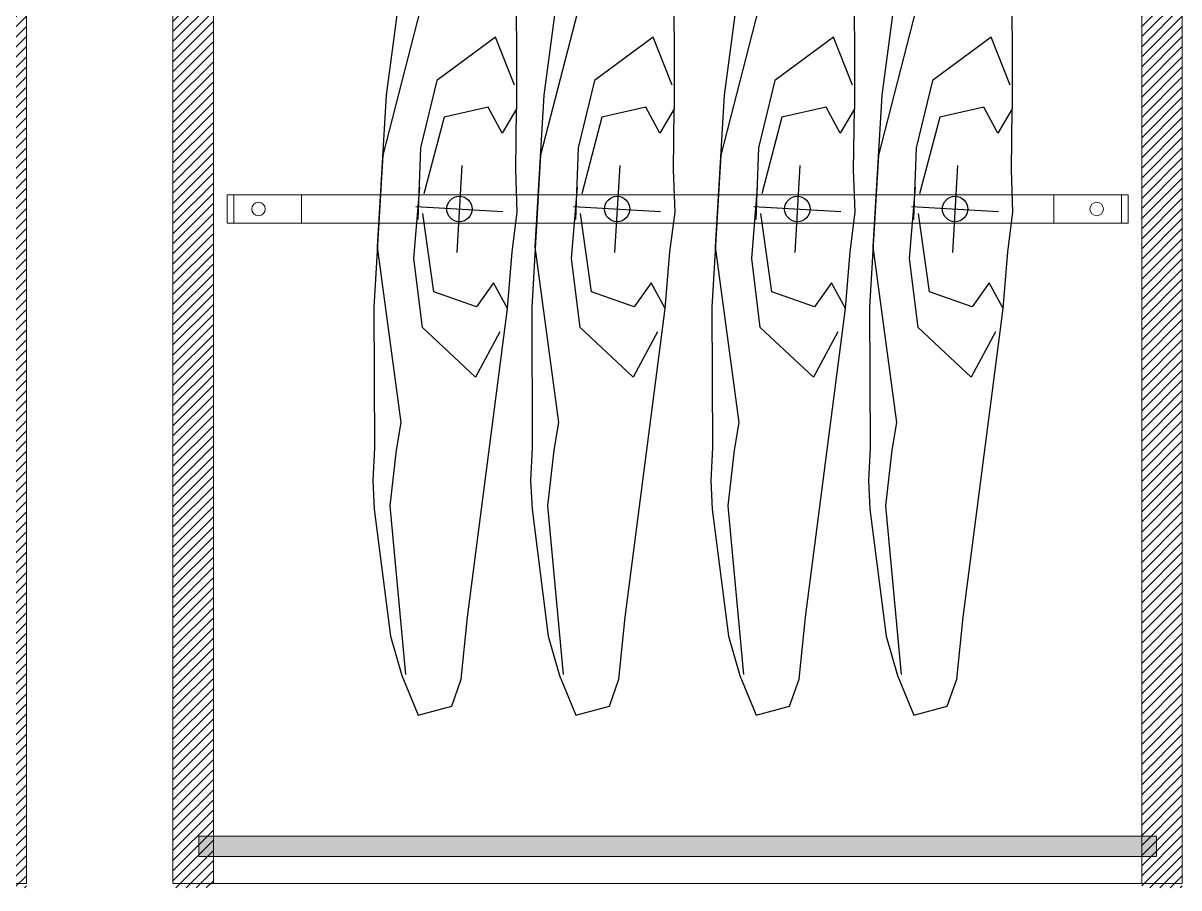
# Model space of a CAD drawing. Header units: millimetres. Extents: x 126 to 12547, y 1644 to 26714.
# Drawn here: x 11612 to 12125, y 1644 to 2028 of the extents above; entities that cross this region are included whole.
import ezdxf

# ---------------------------------------------------------------- set-up
doc = ezdxf.new("R2010")
doc.units = ezdxf.units.MM
for name, color, linetype, lineweight in [('F_ARREDI', 7, 'Continuous', 5), ('F_FERRAMENTA', 253, 'Continuous', 5), ('F_MULTI laminato OPACO', 1, 'Continuous', 5)]:
    doc.layers.add(name, color=color, linetype=linetype, lineweight=lineweight)
doc.layers.add('VESTIARIO - clothing', color=185, linetype='Continuous')

# ---------------------------------------------------------------- blocks, each defined once
blk = doc.blocks.new('ARMADIO_camera master_sol.C_pianta')
at = {"layer": 'F_MULTI laminato OPACO', "transparency": 33554508}
h = blk.add_hatch(dxfattribs=at)
h.set_pattern_fill('ANSI31', color=256)
h.set_pattern_definition([(45, (384, 0), (-2.24506403, 2.24506403), [])])
h.paths.add_polyline_path([(717910.42, 531638.1), (717892.42, 531638.1), (717892.42, 531056.1), (717910.42, 531056.1)])
h = blk.add_hatch(dxfattribs=at)
h.set_pattern_fill('ANSI31', color=256)
h.set_pattern_definition([(45, (484, -6e-09), (-2.24506403, 2.24506403), [])])
h.paths.add_polyline_path([(718331.42, 531103.6), (718322.42, 531103.6), (718322.42, 531056.1), (718340.42, 531056.1), (718340.42, 531638.1), (718322.42, 531638.1), (718322.42, 531108.6), (718331.42, 531108.6)])
h = blk.add_hatch(dxfattribs=at)
h.set_pattern_fill('ANSI31', color=256)
h.set_pattern_definition([(45, (897, 0), (-2.24506403, 2.24506403), [])])
h.paths.add_polyline_path([(718423.42, 531638.1), (718405.42, 531638.1), (718405.42, 531056.1), (718423.42, 531056.1)])
h = blk.add_hatch(color=256, dxfattribs=at)
h.dxf.hatch_style = 1
h.paths.add_polyline_path([(718328.92, 531615.1), (717903.92, 531615.1), (717903.92, 531624.1), (718328.92, 531624.1)])
at = {"layer": 'F_FERRAMENTA'}
for points in [[(717916.42, 531330.35), (717949.42, 531330.35), (717949.42, 531342.85), (717916.42, 531342.85)], [(717916.42, 531342.85), (717919.42, 531342.85), (717919.42, 531330.35), (717916.42, 531330.35)], [(718313.42, 531342.85), (717919.42, 531342.85), (717919.42, 531330.35), (718313.42, 531330.35)], [(718316.42, 531330.35), (718283.42, 531330.35), (718283.42, 531342.85), (718316.42, 531342.85)], [(718316.42, 531342.85), (718313.42, 531342.85), (718313.42, 531330.35), (718316.42, 531330.35)]]:
    blk.add_lwpolyline(points, close=True, dxfattribs=at)
for centre in [(717930.42, 531336.6), (718302.42, 531336.6)]:
    blk.add_circle(centre, 3, dxfattribs=at)
at = {"layer": 'F_MULTI laminato OPACO'}
for points in [[(717910.42, 531636.1), (717892.42, 531636.1), (717892.42, 531056.1), (717910.42, 531056.1)], [(717910.42, 531636.1), (718340.42, 531636.1), (718340.42, 531056.1), (717910.42, 531056.1)], [(718340.42, 531636.1), (718322.42, 531636.1), (718322.42, 531056.1), (718340.42, 531056.1)], [(718423.42, 531636.1), (718405.42, 531636.1), (718405.42, 531056.1), (718423.42, 531056.1)], [(718328.92, 531615.1), (717903.92, 531615.1), (717903.92, 531624.1), (718328.92, 531624.1)], [(717910.42, 531615.1), (718322.42, 531615.1), (718322.42, 531067.1), (717910.42, 531067.1)]]:
    blk.add_lwpolyline(points, close=True, dxfattribs=at)
at = {"layer": 'VESTIARIO - clothing', "color": 3}
for p, q in [((717992.13, 531317.3), (717994.39, 531355.89)), ((718062.13, 531317.3), (718064.39, 531355.89)), ((718142.13, 531317.3), (718144.39, 531355.89)), ((718212.13, 531317.3), (718214.39, 531355.89)), ((718012.55, 531335.46), (717973.96, 531337.73)), ((718082.55, 531335.46), (718043.96, 531337.73)), ((718162.55, 531335.46), (718123.96, 531337.73)), ((718232.55, 531335.46), (718193.96, 531337.73))]:
    blk.add_line(p, q, dxfattribs=at)
for points in [[(717985.93, 531117.57), (718008.23, 531199.15), (718008.3, 531224), (718007.65, 531236.47), (718027.22, 531312.67), (718031.18, 531380.12), (718030.91, 531442.71), (718031.67, 531457.12), (718031.03, 531469.9), (718023.82, 531526.27), (718018.79, 531543.82), (718011.52, 531561.34), (717996.7, 531557.39), (717992.52, 531545.36), (717989.62, 531517.91), (717971.89, 531380.83), (717978.14, 531369.42), (717985.67, 531380.02), (718004.63, 531373.39), (718009.5, 531338.57)], [(718055.93, 531117.57), (718078.23, 531199.15), (718078.3, 531224), (718077.65, 531236.47), (718097.22, 531312.67), (718101.18, 531380.12), (718100.91, 531442.71), (718101.67, 531457.12), (718101.03, 531469.9), (718093.82, 531526.27), (718088.79, 531543.82), (718081.52, 531561.34), (718066.7, 531557.39), (718062.52, 531545.36), (718059.62, 531517.91), (718041.89, 531380.83), (718048.14, 531369.42), (718055.67, 531380.02), (718074.63, 531373.39), (718079.5, 531338.57)], [(718135.93, 531117.57), (718158.23, 531199.15), (718158.3, 531224), (718157.65, 531236.47), (718177.22, 531312.67), (718181.18, 531380.12), (718180.91, 531442.71), (718181.67, 531457.12), (718181.03, 531469.9), (718173.82, 531526.27), (718168.79, 531543.82), (718161.52, 531561.34), (718146.7, 531557.39), (718142.52, 531545.36), (718139.62, 531517.91), (718121.89, 531380.83), (718128.14, 531369.42), (718135.67, 531380.02), (718154.63, 531373.39), (718159.5, 531338.57)], [(718205.93, 531117.57), (718228.23, 531199.15), (718228.3, 531224), (718227.65, 531236.47), (718247.22, 531312.67), (718251.18, 531380.12), (718250.91, 531442.71), (718251.67, 531457.12), (718251.03, 531469.9), (718243.82, 531526.27), (718238.79, 531543.82), (718231.52, 531561.34), (718216.7, 531557.39), (718212.52, 531545.36), (718209.62, 531517.91), (718191.89, 531380.83), (718198.14, 531369.42), (718205.67, 531380.02), (718224.63, 531373.39), (718229.5, 531338.57)], [(718017.06, 531543.36), (718024.03, 531468.43), (718021.2, 531443.73), (718019.1, 531431.43), (718029.61, 531353.46), (718025.65, 531286.02), (718017.52, 531224.77), (718015.43, 531209.83), (718015, 531196.86), (718003.93, 531142.42), (717997.83, 531125.31), (717994.3, 531116.48), (717983.72, 531111.34), (717970.78, 531126.26), (717968.26, 531154.03), (717967.89, 531292.17), (717974.23, 531302.85), (717980.47, 531291.43), (718000.08, 531295.8), (718008.99, 531329.81)], [(718087.06, 531543.36), (718094.03, 531468.43), (718091.2, 531443.73), (718089.1, 531431.43), (718099.61, 531353.46), (718095.65, 531286.02), (718087.52, 531224.77), (718085.43, 531209.83), (718085, 531196.86), (718073.93, 531142.42), (718067.83, 531125.31), (718064.3, 531116.48), (718053.72, 531111.34), (718040.78, 531126.26), (718038.26, 531154.03), (718037.89, 531292.17), (718044.23, 531302.85), (718050.47, 531291.43), (718070.08, 531295.8), (718078.99, 531329.81)], [(718167.06, 531543.36), (718174.03, 531468.43), (718171.2, 531443.73), (718169.1, 531431.43), (718179.61, 531353.46), (718175.65, 531286.02), (718167.52, 531224.77), (718165.43, 531209.83), (718165, 531196.86), (718153.93, 531142.42), (718147.83, 531125.31), (718144.3, 531116.48), (718133.72, 531111.34), (718120.78, 531126.26), (718118.26, 531154.03), (718117.89, 531292.17), (718124.23, 531302.85), (718130.47, 531291.43), (718150.08, 531295.8), (718158.99, 531329.81)], [(718237.06, 531543.36), (718244.03, 531468.43), (718241.2, 531443.73), (718239.1, 531431.43), (718249.61, 531353.46), (718245.65, 531286.02), (718237.52, 531224.77), (718235.43, 531209.83), (718235, 531196.86), (718223.93, 531142.42), (718217.83, 531125.31), (718214.3, 531116.48), (718203.72, 531111.34), (718190.78, 531126.26), (718188.26, 531154.03), (718187.89, 531292.17), (718194.23, 531302.85), (718200.47, 531291.43), (718220.08, 531295.8), (718228.99, 531329.81)], [(717975.27, 531391.18), (717986.13, 531411.26), (718009.71, 531389.16), (718013.44, 531358.55), (718010.88, 531326.94)], [(718045.27, 531391.18), (718056.13, 531411.26), (718079.71, 531389.16), (718083.44, 531358.55), (718080.88, 531326.94)], [(718125.27, 531391.18), (718136.13, 531411.26), (718159.71, 531389.16), (718163.44, 531358.55), (718160.88, 531326.94)], [(718195.27, 531391.18), (718206.13, 531411.26), (718229.71, 531389.16), (718233.44, 531358.55), (718230.88, 531326.94)], [(717971.89, 531380.83), (717969.8, 531355.59), (717967.57, 531337.97), (717968.27, 531319.25), (717967.89, 531292.17)], [(718041.89, 531380.83), (718039.8, 531355.59), (718037.57, 531337.97), (718038.27, 531319.25), (718037.89, 531292.17)], [(718121.89, 531380.83), (718119.8, 531355.59), (718117.57, 531337.97), (718118.27, 531319.25), (718117.89, 531292.17)], [(718191.89, 531380.83), (718189.8, 531355.59), (718187.57, 531337.97), (718188.27, 531319.25), (718187.89, 531292.17)], [(717968.84, 531281.57), (717977.27, 531260.35), (718003.27, 531279.55), (718010.56, 531309.5), (718011.72, 531341.2)], [(718038.84, 531281.57), (718047.27, 531260.35), (718073.27, 531279.55), (718080.56, 531309.5), (718081.72, 531341.2)], [(718118.84, 531281.57), (718127.27, 531260.35), (718153.27, 531279.55), (718160.56, 531309.5), (718161.72, 531341.2)], [(718188.84, 531281.57), (718197.27, 531260.35), (718223.27, 531279.55), (718230.56, 531309.5), (718231.72, 531341.2)]]:
    blk.add_lwpolyline(points, dxfattribs=at)
for centre in [(717993.26, 531336.6), (718063.26, 531336.6), (718143.26, 531336.6), (718213.26, 531336.6)]:
    blk.add_circle(centre, 5.64, dxfattribs=at)

msp = doc.modelspace()

# ---------------------------------------------------------------- block references
at = {"layer": 'F_ARREDI', "color": 2, "lineweight": 5, "rotation": 180}
msp.add_blockref('ARMADIO_camera master_sol.C_pianta', (730019.29, 533281.93), dxfattribs=at)

doc.saveas('drawing.dxf')
